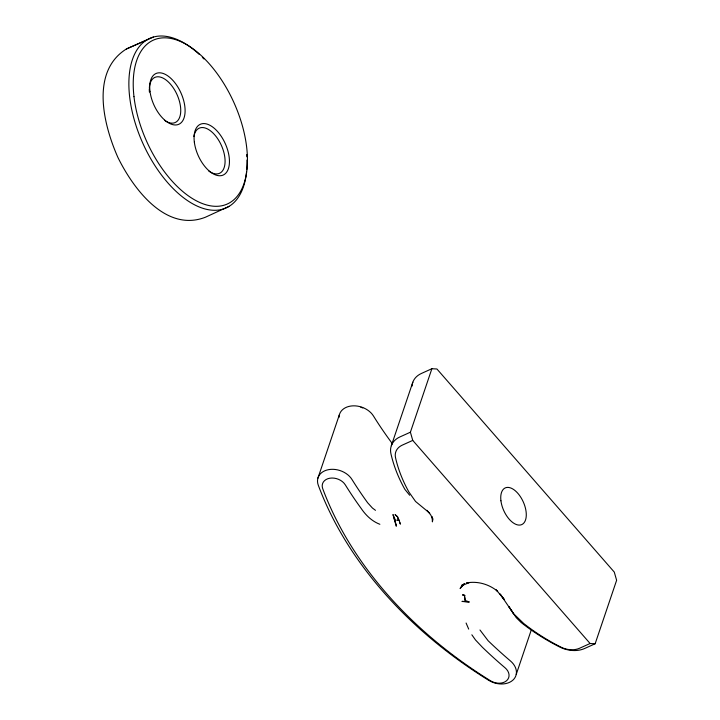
<?xml version="1.0" encoding="UTF-8"?>
<svg xmlns="http://www.w3.org/2000/svg" width="720" height="720" viewBox="0 0 720 720"><rect width="100%" height="100%" fill="white"/><g stroke="black" fill="none" stroke-linecap="round" stroke-linejoin="round"><path stroke-width="1.08" d="M426.906 510.282L430.668 514.863L432.549 518.562L432.045 516.753L432.441 521.721L432.702 519.03M432.441 521.721L432.765 518.472M317.853 478.314L339.345 414.828M391.338 445.689L412.83 382.212M595.143 643.761L590.103 643.5L412.749 440.406L410.4 432.207L431.883 368.73L436.923 368.991L614.277 572.085L616.626 580.284L595.143 643.761L584.667 648.486A24.75 18.216 18.7 0 1 559.737 647.019A179.109 131.841 18.7 0 1 521.109 622.476L516.204 617.616L508.986 606.789M516.231 674.415L531.27 629.982M462.186 584.739L461.475 586.836L462.276 585.126M461.601 585.981L460.116 588.546L464.598 583.497L461.529 585.801L469.269 582.57L466.551 582.93C477.531 580.851 489.204 584.235 497.7 591.399L496.179 589.887L504.126 599.319L500.112 594.009L513.486 613.602L523.638 623.43A172.926 127.287 18.7 0 0 560.934 647.118A18.567 13.662 18.7 0 0 579.627 648.225L590.103 643.5M146.673 40.005L126.387 48.987C90.144 71.631 103.518 125.001 117.891 157.392C133.083 188.406 165.717 232.695 205.389 217.242L229.203 206.298M431.883 368.73L421.416 373.455A24.75 18.216 18.7 0 0 412.047 386.118M410.4 432.207L399.924 436.932A24.75 18.216 18.7 0 0 390.933 453.708A179.118 131.85 18.7 0 0 404.883 489.384L409.662 495.234M412.749 440.406L402.282 445.131A18.567 13.662 18.7 0 0 395.532 457.713A172.926 127.296 18.7 0 0 409.005 492.156L415.548 501.462L429.777 513.207M126.387 48.987L153.441 37.044M379.872 524.286C372.042 521.325 365.85 515.34 361.215 508.509A436.761 321.498 18.7 0 1 345.276 484.821A12.546 9.234 18.7 0 0 329.787 478.224A12.546 9.234 18.7 0 0 322.731 488.7A396.045 291.528 18.7 0 0 490.419 680.724A12.546 9.234 18.7 0 0 506.601 680.706A12.546 9.234 18.7 0 0 505.071 667.809A435.996 320.931 18.7 0 1 482.382 647.253L475.488 639.954L471.852 634.797M375.48 510.327L372.429 508.041L367.677 502.803A430.569 316.944 18.7 0 1 351.963 479.457A18.729 13.788 18.7 0 0 328.833 469.602A18.729 13.788 18.7 0 0 318.294 485.244A402.228 296.082 18.7 0 0 488.601 680.265A18.729 13.788 18.7 0 0 512.775 680.247A18.729 13.788 18.7 0 0 510.489 660.996A429.804 316.377 18.7 0 1 488.124 640.728L479.97 629.991M509.004 606.762L513.486 613.602M466.092 623.025L468.693 629.109M338.994 417.375A18.729 13.788 18.7 0 1 352.989 405.846A18.729 13.788 18.7 0 1 373.455 415.98A430.569 316.944 18.7 0 0 392.409 443.736M360.855 407.259A12.546 9.234 18.7 0 1 362.79 407.952M149.364 87.723A24.75 13.149 65.7 0 1 166.122 80.046A24.75 13.149 65.7 0 1 180.729 111.51A24.75 13.149 65.7 0 1 164.484 120.285M149.418 92.097A24.75 13.149 65.7 0 1 149.31 88.767M193.923 136.512A24.75 13.149 65.7 0 1 211.545 131.697A24.75 13.149 65.7 0 1 225.027 162.981A24.75 13.149 65.7 0 1 208.818 171.063M246.555 171.864A92.979 49.392 65.7 0 1 179.298 194.292A92.979 49.392 65.7 0 1 129.717 71.208A92.979 49.392 65.7 0 1 199.224 54.36M202.365 57.375A92.979 49.392 65.7 0 1 203.913 58.95M246.717 154.566A92.979 49.392 65.7 0 1 246.852 156.762M246.978 160.011A92.979 49.392 65.7 0 1 246.744 169.677M462.627 594.945C464.229 595.746 466.47 596.16 463.77 594.801L462.627 594.945M396.405 525.222L396.261 526.239L392.967 514.566L394.821 518.625L394.11 518.346L394.515 519.759L396.198 520.227L394.668 520.281L396.405 525.222M398.862 520.11L397.431 520.164L398.25 519.984L397.458 516.744L395.055 514.611L397.629 516.816L399.411 521.109L398.862 520.11M399.51 521.712L400.293 523.953L399.51 521.712M462.609 601.38L461.952 601.461L469.305 601.992L467.181 601.713L466.758 600.732L466.677 601.677L465.525 601.587L464.4 595.377L465.201 601.56L462.609 601.38M500.931 500.787A20.115 10.683 65.7 0 0 521.73 524.601A20.115 10.683 65.7 0 0 517.878 493.353A20.115 10.683 65.7 0 0 500.931 500.787M149.994 91.323A27.846 14.796 65.7 0 0 178.794 124.299A27.846 14.796 65.7 0 0 173.457 81.036A27.846 14.796 65.7 0 0 149.994 91.323M133.974 96.633A89.883 47.745 65.7 0 0 226.494 204.354A89.883 47.745 65.7 0 0 210.519 65.232A89.883 47.745 65.7 0 0 133.974 96.633M194.337 142.101A27.846 14.796 65.7 0 0 223.128 175.077A27.846 14.796 65.7 0 0 217.8 131.805A27.846 14.796 65.7 0 0 194.337 142.101"/></g></svg>
